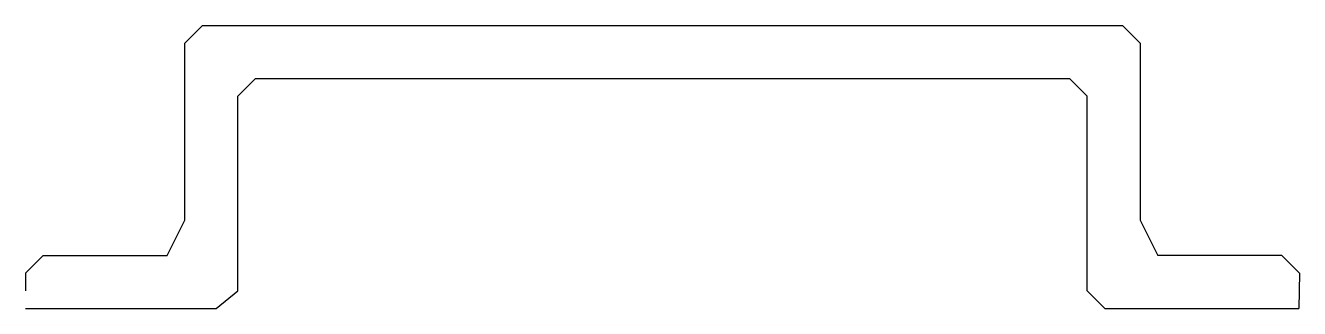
# Model space of a CAD drawing. Header units: metres. Extents: x 0 to 36, y 0 to 8.
import ezdxf

# ---------------------------------------------------------------- set-up
doc = ezdxf.new("R2010")
doc.units = ezdxf.units.M

msp = doc.modelspace()

# ---------------------------------------------------------------- linework, layer by layer
at = {"layer": 'Grupo#1'}
for p, q in [((4.5, 7.5), (5, 8)), ((5, 8), (31, 8)), ((31, 8), (31.5, 7.5)), ((4.5, 2.5), (4.5, 7.5)), ((31.5, 7.5), (31.5, 2.5)), ((6.5, 6.5), (6, 6)), ((6.5, 6.5), (29.5, 6.5)), ((30, 6), (29.5, 6.5)), ((6, 0.5), (6, 6)), ((30, 0.5), (30, 6)), ((4, 1.5), (4.5, 2.5)), ((31.5, 2.5), (32, 1.5)), ((0, 1), (0.5, 1.5)), ((0.5, 1.5), (4, 1.5)), ((35.5, 1.5), (32, 1.5)), ((36, 1), (35.5, 1.5)), ((0, 1), (0, 0.5)), ((36, 1), (35.984, 0)), ((5.384, 0), (6, 0.5)), ((30, 0.5), (30.5, 0)), ((0, 0), (5.384, 0)), ((30.5, 0), (35.984, 0))]:
    msp.add_line(p, q, dxfattribs=at)

doc.saveas('drawing.dxf')
